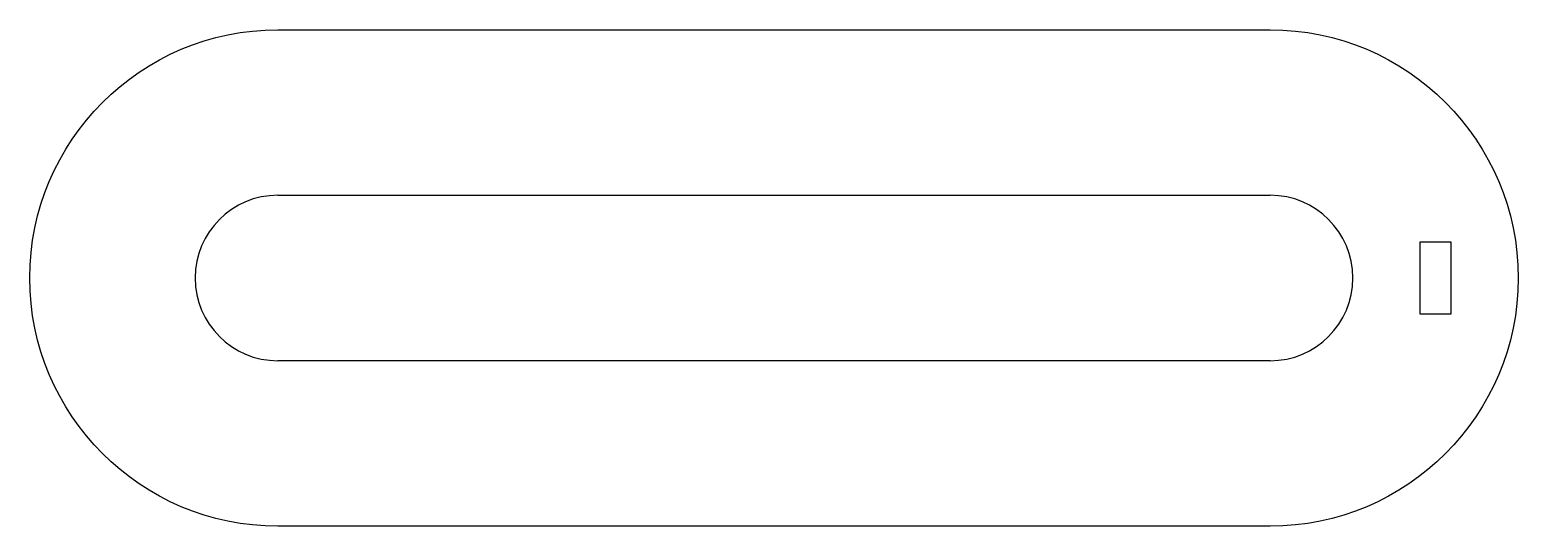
# Model space of a CAD drawing. Header units: inches. Extents: x -2.25 to 2.25, y -0.75 to 0.75.
import ezdxf

# ---------------------------------------------------------------- set-up
doc = ezdxf.new("R2010")
doc.units = ezdxf.units.IN
doc.layers.get('0').update_dxf_attribs({"linetype": 'CONTINUOUS'})

msp = doc.modelspace()

# ---------------------------------------------------------------- linework, layer by layer
for p, q in [((-1.5, 0.25), (1.5, 0.25)), ((1.5, -0.25), (-1.5, -0.25))]:
    msp.add_line(p, q)
msp.add_lwpolyline([(-1.5, -0.75, -1), (-1.5, 0.75), (1.5, 0.75, -1), (1.5, -0.75)], format="xyb", close=True)
msp.add_lwpolyline([(2.0472, 0.1083), (1.9528, 0.1083), (1.9528, -0.1083), (2.0472, -0.1083)], close=True)
for centre, start, end in [((-1.5, 0), 90, 270), ((1.5, 0), -90, 90)]:
    msp.add_arc(centre, 0.25, start, end)

doc.saveas('drawing.dxf')
